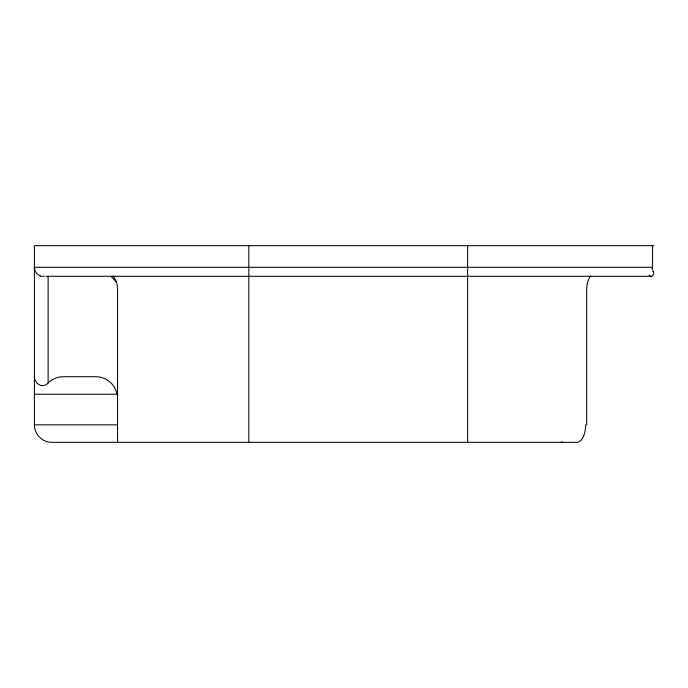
<?xml version="1.0" encoding="UTF-8"?>
<svg xmlns="http://www.w3.org/2000/svg" width="688" height="688" viewBox="0 0 688 688"><rect width="100%" height="100%" fill="white"/><g stroke="black" fill="none" stroke-linecap="round" stroke-linejoin="round"><path stroke-width="1.03" d="M562.664 442.049L561.735 442.255M561.554 442.281L560.737 442.341M45.872 276.292L651.132 276.292C653.97 276.18 653.884 272.56 653.239 270.573M653.591 245.659L34.4 245.659L34.4 424.831A17.501 17.501 0 0 0 51.901 442.341L577.232 442.341A17.492 8.729 90 0 0 585.626 424.84M34.735 269.877L34.4 267.305L652.568 267.305L652.568 245.659M34.4 394.207L117.098 394.207A1.092 0.998 -40 0 0 117.588 393.502M34.4 424.831L117.545 424.831M651.132 276.292L649.128 275.699M40.222 275.948L36.748 273.661L34.968 270.616A9.942 9.942 0 0 1 34.4 267.305M110.94 276.37L116.005 281.426M586.683 424.831L586.683 289.184A21.878 18.963 90 0 1 590.528 275.983M467.608 245.659L467.608 276.292M467.608 277.212L467.608 442.341M248.815 245.659L248.815 276.292M248.815 277.212L248.815 442.341M117.545 442.341L117.545 289.184A21.878 21.878 0 0 0 113.107 275.983M48.126 276.266L48.126 383.035A21.878 21.878 0 0 1 63.52 376.697L95.658 376.697A21.878 21.878 0 0 1 117.098 394.207M34.4 376.697A9.993 9.993 0 0 0 34.71 379.174L36.748 383.053L40.222 385.34A7.577 7.577 0 0 0 48.091 383.01M44.273 276.06A7.577 7.577 0 0 1 40.196 276.034M652.594 268.045A2.116 0.808 90 0 1 652.534 267.46M652.654 269.034A3.879 1.307 89.1 0 1 652.491 268.397M652.964 271.571A8.007 1.677 84.4 0 1 652.714 271.081M651.992 268.681A15.729 2.735 65.5 0 1 652.121 269.094"/></g></svg>
